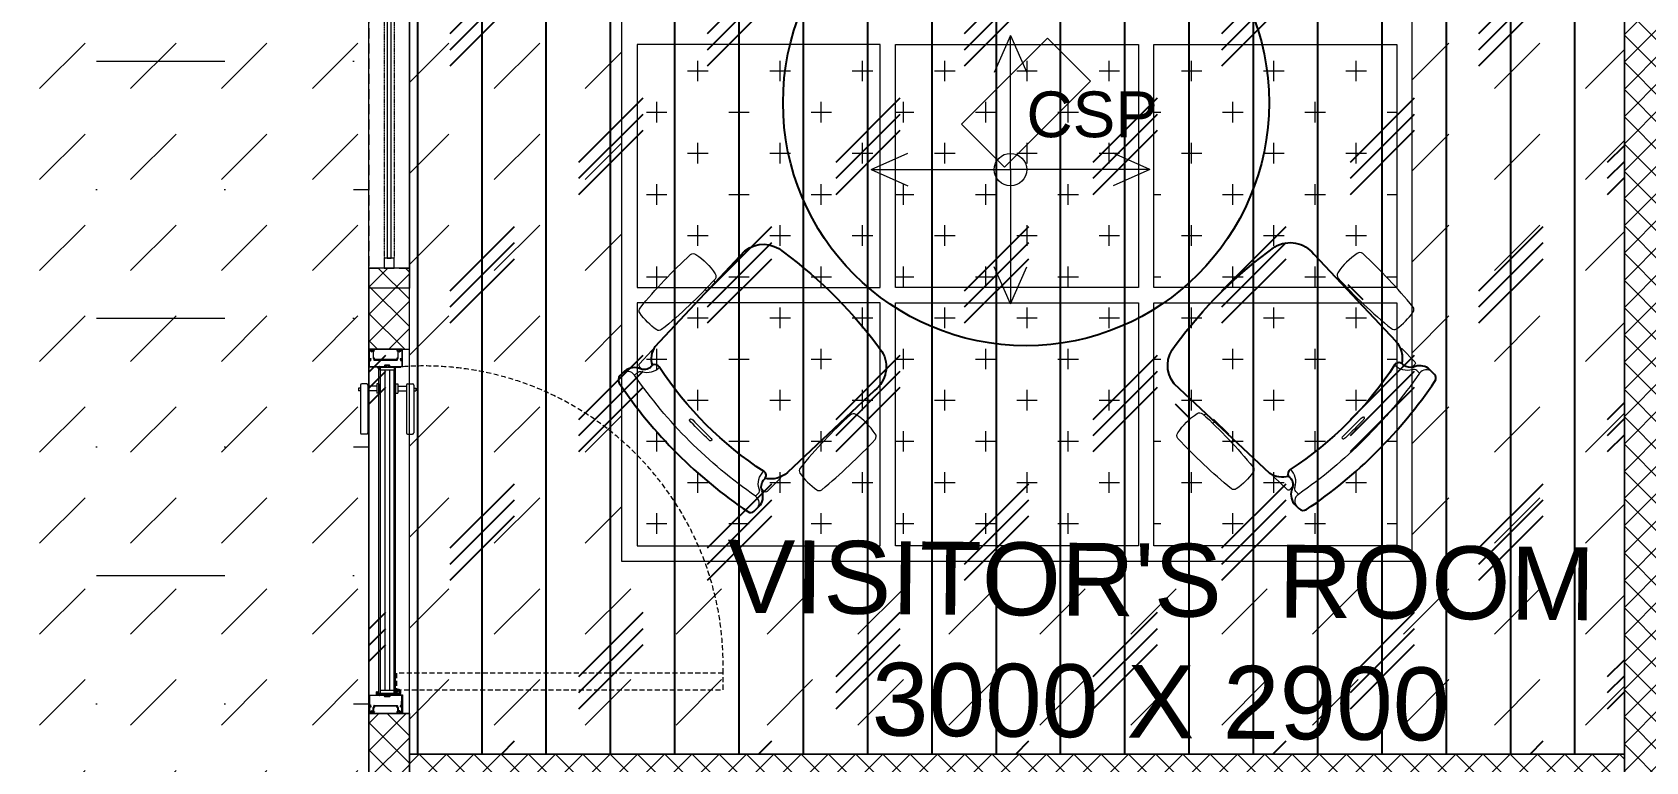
# Model space of a CAD drawing. Header units: millimetres. Extents: x 2335845 to 2509607, y 289014 to 361737.
# Drawn here: x 2382213 to 2386197, y 328487 to 330288 of the extents above; entities that cross this region are included whole.
import ezdxf

# ---------------------------------------------------------------- set-up
doc = ezdxf.new("R2010")
doc.units = ezdxf.units.MM
for name, pattern in [('DASHED', [0.75, 0.5, -0.25]), ('HIDDEN', [0.375, 0.25, -0.125]), ('HIDDEN2', [0.1875, 0.125, -0.0625])]:
    doc.linetypes.add(name, pattern=pattern)
for name, color, linetype, lineweight in [('1-fur', 8, 'Continuous', 0), ('A-DOOR-FULL', 40, 'Continuous', 18), ('AR_01_PARTITION FULL HT', 2, 'Continuous', 25), ('IN-DOOR', 8, 'Continuous', 0), ('IN-PRTN-FULL', 30, 'Continuous', 20), ('IN-PRTN-HATCH', 8, 'Continuous', 5), ('SWA- GLASS PARTITION', 8, 'Continuous', 5), ('SWA-GLASS', 140, 'Continuous', 9), ('SWA-METAL', 165, 'Continuous', 9), ('TOA-FC-ACOU.PAN', 250, 'Continuous', 5), ('TOA-FC-CSP', 8, 'Continuous', 20), ('TOA-FC-GYPSUM', 250, 'Continuous', 5), ('TOA-FL-CPT-1', 8, 'Continuous', 5), ('TOA-FL-CPT-2', 8, 'Continuous', 5), ('TOA-FL-TILE-1', 8, 'Continuous', 5)]:
    doc.layers.add(name, color=color, linetype=linetype, lineweight=lineweight)
doc.layers.add('I-FUR', color=7, linetype='Continuous')
doc.layers.add('TEXT', color=250, linetype='Continuous')
doc.styles.add('ARIAL', font='arial.ttf')
pattern_1 = [(45, (90021.14, 24146.98), (0, 224.506403), [158.75, -158.75])]
pattern_2 = [(0, (2408113.76, 309771.23), (101.6, 101.6), [50.8, -152.4]), (90, (2408139.16, 309745.83), (-101.6, 101.6), [50.8, -152.4])]

# ---------------------------------------------------------------- blocks, each defined once
blk = doc.blocks.new('CHAIR - STEELCASE - LETSB')
at = {"color": 24, "lineweight": 9}
for points in [[(-369.7, 257.7, -0.089353), (-369.7, 316.7, -0.334929), (-360.7, 325, -0.034973), (-179.6, 330.4, -0.382328), (-169.8, 320.9, -0.10237), (-169.8, 253.5, -0.318036), (-179.6, 244.3, -0.036857), (-360.8, 249.5, -0.333729)], [(-369.7, -242.2, 0.089353), (-369.7, -301.1, 0.334929), (-360.7, -309.4, 0.034973), (-179.6, -314.8, 0.382328), (-169.8, -305.4, 0.10237), (-169.8, -237.9, 0.318036), (-179.6, -228.8, 0.036857), (-360.7, -233.9, 0.333729)]]:
    blk.add_lwpolyline(points, format="xyb", close=True, dxfattribs=at)
blk.add_lwpolyline([(-513.5, 241.7, 0.34479), (-528.5, 230.1, 0.096497), (-528.2, -218.5, 0.361045), (-515.8, -228.9), (-494.1, -229.1, 0.246071), (-466.3, -205.4, -0.226994), (-446.1, -191.1), (-439.9, -191, 0.417254), (-429.7, -177.1, -0.104406), (-430, 188.5, 0.398452), (-439.2, 203.5, -0.367565), (-466.2, 218, 0.274839), (-496.7, 241.7)], format="xyb", close=True)
for points in [[(-507.6, -229.1, 0.46809), (-487.6, -205.2, -0.090711), (-487.6, 217.9, 0.462177), (-507.1, 241.7, -100.177069)], [(-487.6, 217.3), (-478, 217.2, -0.321496), (-468.6, 210.4, 0.282757), (-430, 188, -1.025051)], [(-487.6, -205.2), (-478, -205.1, 0.321496), (-468.6, -198.3, -0.282757), (-430, -175.9, 1.025051)]]:
    blk.add_lwpolyline(points, format="xyb", dxfattribs=at)
blk.add_lwpolyline([(-95, -228.5), (-390.3, -219.7, -0.232948), (-439.9, -191, 0.417374), (-429.7, -177.1, -0.10441), (-430, 188.5, 0.39834), (-439.2, 203.5, -0.21659), (-401.4, 231.2), (-77.6, 241.7, -0.366213), (-12.8, 173.3, -0.077985), (-14.2, -173.2, -0.376278), (-95, -228.5)], format="xyb")
at = {"color": 8, "lineweight": 5}
for points in [[(-215.9, 237.2), (-213.8, 243.3)], [(-183.7, 244.2), (-185.7, 238.2)], [(-218.5, -224.8), (-217.4, -227.7)], [(-187.7, -228.5), (-188.6, -225.7)]]:
    blk.add_lwpolyline(points, dxfattribs=at)
blk.add_lwpolyline([(-463.6, 213.4, 0.188155), (-445.3, 203.4), (-439.2, 203.5, -0.15219), (-410.1, 228.9, 0.211085), (-413.9, 230.4), (-459.5, 228.7, 0.414214), (-464.3, 223.4)], format="xyb", close=True, dxfattribs=at)
for points in [[(-471.1, -25, -0.007805), (-471.1, 37.1, -0.087218), (-470, 42.7, -0.229267), (-469.3, 43.4), (-465.8, 43.4, -0.210582), (-464.1, 37.7, 0.008162), (-464.2, -24.4, -0.166545), (-465.4, -30.6, -0.375811), (-465.9, -30.7), (-469.2, -30.7, -0.246214), (-470.7, -28.4, 0.024513), (-471.1, -25, -1.199362)], [(-446.1, -191.1), (-439.9, -191, 0.15219), (-409.9, -215.2, -0.211085), (-413.6, -216.9), (-459.2, -216.9, -0.414214), (-464.3, -211.8), (-463.9, -201.8)]]:
    blk.add_lwpolyline(points, format="xyb", dxfattribs=at)
blk = doc.blocks.new('FURNITURE - MEETING - 4 PAX - 1200 MM DIA')
for p, q in [((832.8, -487.1), (795.4, -449.7)), ((406.3, -781.8), (368.9, -744.5)), ((500.4, -819.4), (463, -782))]:
    blk.add_line(p, q)
at = {"color": 24, "lineweight": 9}
blk.add_lwpolyline([(-159.1, -53), (-53, -159.1), (159.1, 53), (53, 159.1)], close=True, dxfattribs=at)
blk.add_circle((0, 0), 600)
for p, rotation in [((-481.7, 468.2), 315), ((468.2, 481.7), 225), ((-468.2, -481.7), 45), ((481.7, -468.2), 135)]:
    blk.add_blockref('CHAIR - STEELCASE - LETSB', p, dxfattribs=dict(rotation=rotation))
blk = doc.blocks.new('A$C38A659B7')
at = {"layer": 'TOA-FC-CSP', "color": 10, "linetype": 'Continuous', "elevation": 0.001}
for points in [[(0.908, 8.353), (0, 6.309)], [(0.908, 8.353), (0, 6.309)], [(0.908, 8.353), (1.816, 6.309)], [(0.908, 8.353), (1.816, 6.309)], [(8.649, 0.908), (0.908, 0.908), (0.908, 8.353)], [(-6.834, 0.908), (-4.79, 1.816)], [(8.649, 0.908), (6.605, 1.816)], [(-6.834, 0.908), (-4.79, 0)], [(-6.834, 0.908), (0.908, 0.908), (0.908, -6.537)], [(8.649, 0.908), (6.605, 0)], [(0.908, -6.537), (0, -4.493)], [(0.908, -6.537), (0, -4.493)], [(0.908, -6.537), (1.816, -4.493)], [(0.908, -6.537), (1.816, -4.493)]]:
    blk.add_lwpolyline(points, dxfattribs=at)
at = {"layer": 'TOA-FC-CSP', "color": 10, "linetype": 'Continuous'}
blk.add_circle((0.908, 0.908, 0.001), 0.902, dxfattribs=at)
at = {"layer": 'TOA-FC-CSP', "color": 10, "insert": (1.794, 5.248, 0.005), "char_height": 2.5422, "width": 4.60874, "attachment_point": 1, "style": 'ARIAL'}
blk.add_mtext('CSP', dxfattribs=at)
blk = doc.blocks.new('*U720')
at = {"layer": 'IN-PRTN-HATCH'}
h = blk.add_hatch(dxfattribs=at)
h.set_pattern_fill('ANSI37', color=256, scale=15)
h.set_pattern_definition([(45, (-2500.97, -9e-11), (-33.67596, 33.67596), []), (135, (-2500.97, -9e-11), (-33.67596, -33.67596), [])])
h.paths.add_polyline_path([(-105886.3, -39967.2), (-100177, -39967.2), (-100177, -39867.2), (-105886.3, -39867.2)])
at = {"layer": 'IN-PRTN-FULL', "elevation": 0}
blk.add_lwpolyline([(-105886.3, -39967.2), (-100177, -39967.2), (-100177, -39867.2), (-105886.3, -39867.2)], close=True, dxfattribs=at)
blk = doc.blocks.new('*U722')
at = {"layer": 'IN-PRTN-HATCH'}
h = blk.add_hatch(dxfattribs=at)
h.set_pattern_fill('ANSI37', color=256, scale=15)
h.set_pattern_definition([(45, (517.08, -9e-11), (-33.67596, 33.67596), []), (135, (517.08, -9e-11), (-33.67596, -33.67596), [])])
h.paths.add_polyline_path([(-103022.7, -39967.2), (-100022.6, -39967.2), (-100022.6, -39867.2), (-103022.7, -39867.2)])
at = {"layer": 'IN-PRTN-FULL', "elevation": 0}
blk.add_lwpolyline([(-103022.7, -39967.2), (-100022.6, -39967.2), (-100022.6, -39867.2), (-103022.7, -39867.2)], close=True, dxfattribs=at)
blk = doc.blocks.new('*U731')
at = {"layer": 'IN-PRTN-HATCH'}
h = blk.add_hatch(dxfattribs=at)
h.set_pattern_fill('ANSI37', color=256, scale=15)
h.set_pattern_definition([(45, (3208.307, -3e-10), (-33.67596, 33.67596), []), (135, (3208.307, -3e-10), (-33.67596, -33.67596), [])])
h.paths.add_polyline_path([(-100277, -39967.2), (-100077, -39967.2), (-100077, -39867.2), (-100277, -39867.2)])
at = {"layer": 'IN-PRTN-FULL', "elevation": 0}
blk.add_lwpolyline([(-100277, -39967.2), (-100077, -39967.2), (-100077, -39867.2), (-100277, -39867.2)], close=True, dxfattribs=at)
blk = doc.blocks.new('rub1')
at = {"lineweight": 20}
h = blk.add_hatch(color=8, dxfattribs=at)
h.paths.add_polyline_path([(285.1, 663.6), (284.4, 663.6, 0.06789), (284.3, 663.1), (284, 663.1), (284, 663.6), (283.7, 663.6), (283.7, 662.4), (284, 662.4), (284, 662.9), (284.3, 662.9, 0.066804), (284.4, 662.3), (285.1, 662.3, 0.299446), (285.5, 662.9), (285.5, 663.1, 0.299446)])
h.paths.add_polyline_path([(285.4, 663.1), (285.4, 662.9, -0.365226), (285, 662.5), (284.6, 662.5, -0.12053), (284.6, 663.5), (285, 663.5, -0.209232)], flags=16)
at = {"layer": '1-fur', "color": 8, "lineweight": 20}
for p, q in [((284.4, 663.6), (285.1, 663.6)), ((284.4, 662.3), (285.1, 662.3)), ((284.6, 663.5), (285, 663.5)), ((284.6, 662.5), (285, 662.5)), ((285.4, 663.1), (285.4, 662.9)), ((285.5, 663.1), (285.5, 662.9))]:
    blk.add_line(p, q, dxfattribs=at)
for points in [[(284, 662.9), (284, 662.4), (283.7, 662.4), (283.7, 663.6), (284, 663.6), (284, 663.1)], [(284.3, 663.1), (284, 663.1)], [(284, 662.9), (284.3, 662.9)]]:
    blk.add_lwpolyline(points, dxfattribs=at)
for centre, radius, start, end in [((286.3, 663), 1.99, 160.4255, 175.9608), ((286.3, 663), 1.99, 182.636, 197.9236), ((286.5, 663), 1.99, 165.4708, 192.9616), ((284.8, 662.9), 0.623, 16.2565, 63.5269), ((285, 662.9), 0.413, 282.3178, 2.5719), ((284.9, 663), 0.623, 3.1317, 69.8122), ((284.9, 662.9), 0.623, 290.1878, 356.8683)]:
    blk.add_arc(centre, radius, start, end, dxfattribs=at)
blk = doc.blocks.new('*U695')
at = {"layer": 'IN-DOOR', "color": 8, "ltscale": 2}
for p, q in [((-36, 3.3), (-36, 0)), ((-36, 3.29), (-36, 2.86)), ((-34.92, 3.3), (-35.99, 3.3)), ((-35.96, 3.17), (-35.96, 3.25)), ((-35.95, 3.26), (-34.97, 3.26)), ((-34.96, 3.25), (-34.96, 3.2)), ((-34.91, 3.21), (-34.91, 3.29)), ((-32.56, 3.81), (-32.56, 4.31)), ((-32.45, 4.42), (-27.72, 4.42)), ((-32.45, 3.7), (-27.72, 3.7)), ((-32.34, 2.84), (-32.34, 3.7)), ((-32.13, 4.42), (-32.13, 4.64)), ((-32.13, 4.64), (-31.89, 4.64)), ((-31.89, 4.42), (-31.89, 4.64)), ((-31.87, 2.84), (-31.87, 3.7)), ((-27.61, 3.81), (-27.61, 4.31)), ((-0.79, 3.21), (-0.79, 3.29)), ((-0.78, 3.3), (-0.01, 3.3)), ((-0.75, 3.25), (-0.75, 3.2)), ((-0.05, 3.26), (-0.73, 3.26)), ((-0.04, 3.17), (-0.04, 3.25)), ((0, 3.3), (0, 0)), ((0, 3.29), (0, 2.86)), ((-35.98, 2.84), (-35.92, 2.84)), ((-35.91, 2.83), (-35.91, 2.79)), ((-35.9, 2.78), (-35.83, 2.76)), ((-35.82, 2.77), (-35.86, 2.83)), ((-35.85, 2.84), (-35.11, 2.84)), ((-35.09, 2.88), (-35.81, 2.88)), ((-35.09, 2.82), (-35.11, 2.77)), ((-35.09, 2.76), (-34.98, 2.76)), ((-35.04, 2.83), (-35.04, 2.83)), ((-34.93, 2.81), (-35.02, 2.81)), ((-34.96, 1.81), (-34.97, 1.8)), ((-34.97, 1.8), (-34.96, 1.79)), ((-34.96, 2.74), (-34.96, 1.81)), ((-34.96, 1.79), (-34.96, 0.56)), ((-34.94, 3.18), (-34.94, 3.18)), ((-34.91, 0.51), (-34.91, 2.79)), ((-32.56, 2.62), (-32.56, 2.84)), ((-32.56, 2.84), (-31.66, 2.84)), ((-32.56, 2.62), (-31.66, 2.62)), ((-31.66, 2.62), (-31.66, 2.84)), ((-0.79, 0.51), (-0.79, 2.79)), ((-0.77, 2.81), (-0.68, 2.81)), ((-0.76, 3.18), (-0.76, 3.18)), ((-0.74, 2.74), (-0.74, 1.81)), ((-0.74, 1.81), (-0.73, 1.8)), ((-0.73, 1.8), (-0.74, 1.79)), ((-0.74, 1.79), (-0.74, 0.56)), ((-0.61, 2.76), (-0.72, 2.76)), ((-0.67, 2.83), (-0.67, 2.83)), ((-0.62, 2.82), (-0.59, 2.77)), ((-0.61, 2.88), (-0.19, 2.88)), ((-0.15, 2.84), (-0.6, 2.84)), ((-0.18, 2.77), (-0.14, 2.83)), ((-0.1, 2.78), (-0.17, 2.76)), ((-0.09, 2.83), (-0.09, 2.79)), ((-0.02, 2.84), (-0.08, 2.84)), ((-36, 0.44), (-36, 0.01)), ((-35.99, 0), (-34.92, 0)), ((-35.92, 0.46), (-35.98, 0.46)), ((-35.96, 0.05), (-35.96, 0.13)), ((-34.97, 0.04), (-35.95, 0.04)), ((-35.91, 0.5), (-35.91, 0.47)), ((-35.83, 0.54), (-35.9, 0.51)), ((-35.86, 0.47), (-35.82, 0.53)), ((-35.11, 0.46), (-35.85, 0.46)), ((-35.81, 0.42), (-35.09, 0.42)), ((-35.11, 0.52), (-35.09, 0.48)), ((-34.98, 0.54), (-35.09, 0.54)), ((-35.04, 0.47), (-35.04, 0.47)), ((-35.03, 0.2), (-35.03, 0.14)), ((-35.02, 0.49), (-34.93, 0.49)), ((-35.01, 0.22), (-35.01, 0.22)), ((-35.01, 0.12), (-34.93, 0.12)), ((-34.98, 0.18), (-34.99, 0.2)), ((-34.93, 0.16), (-34.96, 0.16)), ((-34.96, 0.1), (-34.96, 0.05)), ((-34.94, 0.12), (-34.94, 0.12)), ((-34.88, 0.19), (-34.92, 0.17)), ((-34.91, 0.1), (-34.91, 0.02)), ((-34.91, 0.01), (-34.91, 0.09)), ((-34.89, 0), (-34.2, 0)), ((-34.87, 0.08), (-34.85, 0.18)), ((-34.83, 0.06), (-34.85, 0.06)), ((-34.81, 0.05), (-34.82, 0.07)), ((-34.79, 0.07), (-34.8, 0.05)), ((-34.3, 0.06), (-34.77, 0.06)), ((-34.2, 0.81), (-34.2, 0)), ((-32.56, 0.98), (-32.56, 0.77)), ((-32.56, 0.98), (-31.66, 0.98)), ((-32.56, 0.77), (-31.66, 0.77)), ((-32.34, 0.77), (-32.34, -0.1)), ((-31.87, 0.77), (-31.87, -0.1)), ((-31.66, 0.98), (-31.66, 0.77)), ((-1.8, 0), (-1.8, 0.1)), ((-0.81, 0), (-1.8, 0)), ((-1.76, 0.06), (-1.65, 0.06)), ((-1.63, 0.07), (-1.62, 0.05)), ((-1.61, 0.05), (-0.88, 0.07)), ((-0.87, 0.06), (-0.86, 0.06)), ((-0.84, 0.08), (-0.85, 0.18)), ((-0.82, 0.19), (-0.79, 0.17)), ((-0.79, 0.1), (-0.79, 0.02)), ((-0.79, 0.01), (-0.79, 0.09)), ((-0.78, 0.16), (-0.74, 0.16)), ((-0.01, 0), (-0.78, 0)), ((-0.68, 0.49), (-0.77, 0.49)), ((-0.69, 0.12), (-0.77, 0.12)), ((-0.76, 0.12), (-0.76, 0.12)), ((-0.75, 0.1), (-0.75, 0.05)), ((-0.73, 0.04), (-0.05, 0.04)), ((-0.72, 0.54), (-0.62, 0.54)), ((-0.72, 0.18), (-0.71, 0.2)), ((-0.69, 0.22), (-0.69, 0.22)), ((-0.68, 0.2), (-0.68, 0.14)), ((-0.67, 0.47), (-0.67, 0.47)), ((-0.6, 0.52), (-0.62, 0.48)), ((-0.19, 0.42), (-0.61, 0.42)), ((-0.6, 0.46), (-0.15, 0.46)), ((-0.14, 0.47), (-0.18, 0.53)), ((-0.17, 0.54), (-0.1, 0.51)), ((-0.09, 0.5), (-0.09, 0.47)), ((-0.08, 0.46), (-0.02, 0.46)), ((-0.04, 0.05), (-0.04, 0.13)), ((0, 0.44), (0, 0.01)), ((-32.56, -0.21), (-32.56, -0.71)), ((-32.45, -0.1), (-27.72, -0.1)), ((-32.45, -0.82), (-27.72, -0.82)), ((-32.13, -0.82), (-32.13, -1.03)), ((-32.13, -1.03), (-31.89, -1.03)), ((-31.89, -0.82), (-31.89, -1.03)), ((-27.61, -0.21), (-27.61, -0.71))]:
    blk.add_line(p, q, dxfattribs=at)
at = {"layer": 'IN-DOOR', "color": 8, "ltscale": 3}
for p, q in [((-34.91, 3.28), (-34.91, 3.2)), ((-34.21, 3.3), (-34.89, 3.3)), ((-34.87, 3.12), (-34.87, 3.22)), ((-34.85, 3.24), (-34.83, 3.24)), ((-34.82, 3.23), (-34.81, 3.24)), ((-34.8, 3.24), (-34.79, 3.23)), ((-34.77, 3.24), (-34.3, 3.24)), ((-34.26, 3.2), (-34.26, 2.56)), ((-1.85, 2), (-1.85, 3.3)), ((-1.85, 3.3), (-0.81, 3.3)), ((-1.8, 3.2), (-1.8, 3.17)), ((-1.65, 3.24), (-1.76, 3.24)), ((-1.62, 3.24), (-1.63, 3.23)), ((-0.88, 3.23), (-1.61, 3.24)), ((-0.86, 3.24), (-0.87, 3.24)), ((-0.84, 3.12), (-0.84, 3.22)), ((-0.79, 3.28), (-0.79, 3.2)), ((-35.03, 3.16), (-35.03, 3.09)), ((-34.93, 3.18), (-35.01, 3.18)), ((-35.01, 3.08), (-35.01, 3.08)), ((-35, 3.09), (-34.98, 3.12)), ((-34.96, 3.13), (-34.93, 3.13)), ((-34.92, 3.13), (-34.9, 3.11)), ((-34.4, 2.03), (-34.4, 1.57)), ((-34.3, 2.07), (-34.36, 2.07)), ((-34.34, 1.83), (-34.34, 1.99)), ((-34.34, 1.61), (-34.34, 1.77)), ((-34.31, 2), (-34.23, 1.98)), ((-34.23, 1.62), (-34.31, 1.6)), ((-34.26, 2.56), (-34.27, 2.55)), ((-34.27, 2.55), (-34.26, 2.54)), ((-34.26, 2.54), (-34.26, 2.11)), ((-34.21, 2), (-34.21, 3.14)), ((-34.21, 0.91), (-34.21, 2.7)), ((-1.85, 0.91), (-1.85, 2.86)), ((-1.75, 2), (-1.83, 1.98)), ((-1.83, 1.62), (-1.75, 1.6)), ((-1.8, 3.17), (-1.79, 3.16)), ((-1.79, 3.16), (-1.8, 3.15)), ((-1.8, 3.15), (-1.8, 2.11)), ((-1.76, 2.07), (-1.7, 2.07)), ((-1.72, 1.83), (-1.72, 1.99)), ((-1.72, 1.61), (-1.72, 1.77)), ((-1.66, 2.03), (-1.66, 1.57)), ((-0.79, 3.13), (-0.81, 3.11)), ((-0.74, 3.13), (-0.78, 3.13)), ((-0.77, 3.18), (-0.69, 3.18)), ((-0.71, 3.09), (-0.72, 3.12)), ((-0.69, 3.08), (-0.7, 3.08)), ((-0.68, 3.16), (-0.68, 3.09)), ((-34.35, 1.53), (-34.3, 1.53)), ((-34.27, 1.04), (-34.28, 1.03)), ((-34.28, 1.01), (-34.27, 1)), ((-34.26, 1.49), (-34.26, 1.05)), ((-34.26, 0.99), (-34.26, 0.1)), ((-34.21, 0.82), (-34.21, 0.85)), ((-34.17, 0.89), (-34.2, 0.9)), ((-34.2, 0.86), (-34.17, 0.84)), ((-2.16, 0.77), (-2.16, 0.88)), ((-2.14, 0.9), (-2.08, 0.88)), ((-1.8, 0.75), (-2.14, 0.75)), ((-2.11, 0.85), (-2.11, 0.82)), ((-2.08, 0.84), (-2.1, 0.86)), ((-2.1, 0.81), (-1.86, 0.81)), ((-1.89, 0.89), (-1.86, 0.9)), ((-1.86, 0.86), (-1.89, 0.84)), ((-1.85, 0.82), (-1.85, 0.85)), ((-1.8, 1.49), (-1.8, 1.05)), ((-1.8, 0.99), (-1.8, 0.1)), ((-1.79, 1.04), (-1.79, 1.03)), ((-1.79, 1.01), (-1.79, 1)), ((-1.71, 1.53), (-1.76, 1.53))]:
    blk.add_line(p, q, dxfattribs=at)
at = {"layer": 'IN-DOOR', "color": 8, "linetype": 'DASHED'}
blk.add_lwpolyline([(-2.36, 2.73), (-2.36, 34.98), (-4, 34.98), (-4, 2.73)], close=True, dxfattribs=at)
at = {"layer": 'IN-DOOR', "color": 8}
for points in [[(-2.07, 2.62), (-34.21, 2.62), (-34.21, 2.49), (-2.07, 2.49)], [(-2.07, 2.49), (-33.9, 2.49), (-33.9, 1.11), (-2.07, 1.11)], [(-2.07, 0.98), (-34.21, 0.98), (-34.21, 1.11), (-2.07, 1.11)]]:
    blk.add_lwpolyline(points, dxfattribs=at)
for points in [[(-34.21, 2.49), (-33.9, 2.49), (-33.9, 1.11), (-34.21, 1.11)], [(-1.96, 2.49), (-2.28, 2.49), (-2.28, 1.11), (-1.96, 1.11)]]:
    blk.add_lwpolyline(points, close=True, dxfattribs=at)
at = {"layer": 'IN-DOOR', "color": 5}
for points in [[(-33.9, 2.02), (-2.28, 2.02)], [(-33.9, 1.58), (-2.28, 1.58)]]:
    blk.add_lwpolyline(points, dxfattribs=at)
at = {"layer": 'IN-DOOR', "color": 8, "linetype": 'Continuous', "lineweight": 25}
for points in [[(-1.95, 0.99), (-1.86, 0.99, 0.414214), (-1.85, 1), (-1.85, 2.87, 3.112272), (-2.02, 2.63, -0.513651), (-1.96, 2.59), (-1.96, 1, 0.414214)], [(-2.24, 2.77, 0.414214), (-2.22, 2.77), (-2.2, 2.77, 0.307235), (-2.05, 2.75), (-2.03, 2.73, 0.414214), (-2.02, 2.73), (-1.95, 2.81, 0.414214), (-1.96, 2.82), (-1.97, 2.84, 0.307235), (-2.02, 2.98), (-2.02, 3.01, 0.414214), (-2.03, 3.02), (-2.13, 3.04, 0.414214), (-2.14, 3.03), (-2.14, 3.01, 0.307235), (-2.24, 2.89), (-2.26, 2.88, 0.414214), (-2.27, 2.87)]]:
    blk.add_lwpolyline(points, format="xyb", close=True, dxfattribs=at)
at = {"layer": 'IN-DOOR', "color": 8, "linetype": 'DASHED'}
blk.add_arc((-4.8, 5.45), 29.53, 88.4446, 185.2074, dxfattribs=at)
at = {"layer": 'IN-DOOR', "color": 8, "ltscale": 2}
for centre, radius, start, end in [((-35.99, 3.29), 0.0108, 90, 180), ((-35.95, 3.25), 0.0108, 90, 180), ((-34.97, 3.25), 0.0108, 360, 90), ((-34.94, 3.2), 0.018, 180, 270), ((-34.94, 3.21), 0.0288, 270, 360), ((-34.92, 3.29), 0.0108, 360, 90), ((-32.45, 4.31), 0.108, 90, 180), ((-32.45, 3.81), 0.108, 180, 270), ((-27.72, 4.31), 0.108, 360, 90), ((-27.72, 3.81), 0.108, 270, 360), ((-0.78, 3.29), 0.0108, 90, 180), ((-0.76, 3.21), 0.0288, 180, 270), ((-0.76, 3.2), 0.018, 270, 360), ((-0.73, 3.25), 0.0108, 90, 180), ((-0.05, 3.25), 0.0108, 360, 90), ((-0.01, 3.29), 0.0108, 360, 90), ((-35.98, 2.86), 0.018, 180, 270), ((-35.93, 3.17), 0.0288, 180, 293.5782), ((-35.84, 2.8), 0.353, 84.9915, 103.4121), ((-35.92, 2.83), 0.0108, 360, 90), ((-35.9, 2.79), 0.0108, 180, 250), ((-35.82, 3.04), 0.0648, 81.2602, 348.7398), ((-35.85, 2.83), 0.0108, 90, 200), ((-35.81, 2.91), 0.0288, 115.8419, 270), ((-35.83, 2.77), 0.0108, 250, 20), ((-35.81, 3.13), 0.0252, 261.2602, 81.2602), ((-35.88, 3.13), 0.204, 286.1738, 325.757), ((-35.74, 3.02), 0.0252, 348.7398, 168.7398), ((-35.11, 2.82), 0.018, 360, 90), ((-35.09, 2.77), 0.018, 180, 270), ((-35.09, 2.83), 0.054, 360, 90), ((-35.02, 2.83), 0.018, 180, 270), ((-34.98, 2.74), 0.018, 360, 90), ((-34.93, 2.79), 0.018, 360, 90), ((-0.77, 2.79), 0.018, 90, 180), ((-0.72, 2.74), 0.018, 90, 180), ((-0.68, 2.83), 0.018, 270, 360), ((-0.61, 2.83), 0.054, 90, 180), ((-0.6, 2.82), 0.018, 90, 180), ((-0.61, 2.77), 0.018, 270, 360), ((-0.26, 3.02), 0.0252, 11.2602, 191.2602), ((-0.12, 3.13), 0.204, 214.243, 253.8262), ((-0.18, 3.04), 0.0648, 191.2602, 98.7398), ((-0.19, 3.13), 0.0252, 98.7398, 278.7398), ((-0.16, 2.8), 0.353, 76.5878, 95.0085), ((-0.19, 2.91), 0.0288, 270, 64.158), ((-0.17, 2.77), 0.0108, 160, 290), ((-0.15, 2.83), 0.0108, 340, 90), ((-0.1, 2.79), 0.0108, 290, 360), ((-0.08, 2.83), 0.0108, 90, 180), ((-0.07, 3.17), 0.0288, 246.4218, 360), ((-0.02, 2.86), 0.018, 270, 360), ((-35.98, 0.44), 0.018, 90, 180), ((-35.99, 0.01), 0.0108, 180, 270), ((-35.93, 0.13), 0.0288, 66.4218, 180), ((-35.95, 0.05), 0.0108, 180, 270), ((-35.92, 0.47), 0.0108, 270, 360), ((-35.85, 0.41), 0.27, 254.6491, 275.7262), ((-35.9, 0.5), 0.0108, 110, 180), ((-35.84, 0.26), 0.0648, 11.2602, 278.7398), ((-35.85, 0.47), 0.0108, 160, 270), ((-35.81, 0.39), 0.0288, 90, 244.158), ((-35.83, 0.53), 0.0108, 340, 110), ((-35.83, 0.17), 0.0252, 278.7398, 98.7398), ((-35.88, 0.2), 0.173, 28.706, 71.7459), ((-35.75, 0.28), 0.0252, 191.2602, 11.2602), ((-35.09, 0.52), 0.018, 90, 180), ((-35.11, 0.48), 0.018, 270, 360), ((-35.09, 0.47), 0.054, 270, 360), ((-35.02, 0.47), 0.018, 90, 180), ((-35.01, 0.2), 0.018, 90, 180), ((-35.01, 0.14), 0.018, 180, 270), ((-35.01, 0.2), 0.018, 360, 90), ((-34.98, 0.56), 0.018, 270, 360), ((-34.96, 0.18), 0.018, 180, 270), ((-34.97, 0.05), 0.0108, 270, 360), ((-34.94, 0.1), 0.018, 90, 180), ((-34.94, 0.09), 0.0288, 360, 90), ((-34.93, 0.51), 0.018, 270, 360), ((-34.93, 0.18), 0.018, 270, 315), ((-34.93, 0.1), 0.018, 360, 90), ((-34.92, 0.01), 0.0108, 270, 360), ((-34.89, 0.02), 0.018, 180, 270), ((-34.87, 0.18), 0.018, 360, 135), ((-34.85, 0.08), 0.018, 180, 270), ((-34.83, 0.08), 0.018, 270, 315), ((-34.8, 0.04), 0.0108, 45, 135), ((-34.77, 0.08), 0.018, 225, 270), ((-34.3, 0.1), 0.036, 270, 360), ((-1.76, 0.1), 0.036, 180, 270), ((-1.65, 0.08), 0.018, 270, 315), ((-1.62, 0.04), 0.0108, 45, 135), ((-0.87, 0.08), 0.018, 225, 270), ((-0.86, 0.08), 0.018, 270, 360), ((-0.84, 0.18), 0.018, 45, 180), ((-0.81, 0.02), 0.018, 270, 360), ((-0.77, 0.51), 0.018, 180, 270), ((-0.78, 0.18), 0.018, 225, 270), ((-0.76, 0.09), 0.0288, 90, 180), ((-0.77, 0.1), 0.018, 90, 180), ((-0.78, 0.01), 0.0108, 180, 270), ((-0.76, 0.1), 0.018, 360, 90), ((-0.73, 0.05), 0.0108, 180, 270), ((-0.72, 0.56), 0.018, 180, 270), ((-0.74, 0.18), 0.018, 270, 360), ((-0.69, 0.2), 0.018, 90, 180), ((-0.69, 0.2), 0.018, 360, 90), ((-0.69, 0.14), 0.018, 270, 360), ((-0.68, 0.47), 0.018, 360, 90), ((-0.61, 0.47), 0.054, 180, 270), ((-0.62, 0.52), 0.018, 360, 90), ((-0.6, 0.48), 0.018, 180, 270), ((-0.12, 0.2), 0.173, 108.254, 151.294), ((-0.25, 0.28), 0.0252, 168.7398, 348.7398), ((-0.16, 0.26), 0.0648, 261.2602, 168.7398), ((-0.17, 0.17), 0.0252, 81.2602, 261.2602), ((-0.19, 0.39), 0.0288, 295.8419, 90), ((-0.17, 0.53), 0.0108, 70, 200), ((-0.15, 0.41), 0.27, 264.2737, 285.3508), ((-0.15, 0.47), 0.0108, 270, 20), ((-0.1, 0.5), 0.0108, 360, 70), ((-0.08, 0.47), 0.0108, 180, 270), ((-0.07, 0.13), 0.0288, 360, 113.5782), ((-0.05, 0.05), 0.0108, 270, 360), ((-0.02, 0.44), 0.018, 360, 90), ((-0.01, 0.01), 0.0108, 270, 360), ((-32.45, -0.21), 0.108, 90, 180), ((-32.45, -0.71), 0.108, 180, 270), ((-27.72, -0.21), 0.108, 360, 90), ((-27.72, -0.71), 0.108, 270, 360)]:
    blk.add_arc(centre, radius, start, end, dxfattribs=at)
at = {"layer": 'IN-DOOR', "color": 8, "ltscale": 3}
for centre, radius, start, end in [((-34.93, 3.2), 0.018, 270, 360), ((-34.89, 3.28), 0.018, 90, 180), ((-34.85, 3.22), 0.018, 90, 180), ((-34.83, 3.22), 0.018, 45, 90), ((-34.8, 3.25), 0.0108, 225, 315), ((-34.77, 3.22), 0.018, 90, 135), ((-34.3, 3.2), 0.036, 360, 90), ((-1.76, 3.2), 0.036, 90, 180), ((-1.65, 3.22), 0.018, 45, 90), ((-1.62, 3.25), 0.0108, 225, 315), ((-0.87, 3.22), 0.018, 90, 135), ((-0.86, 3.22), 0.018, 360, 90), ((-0.81, 3.28), 0.018, 360, 90), ((-0.77, 3.2), 0.018, 180, 270), ((-35.01, 3.16), 0.018, 90, 180), ((-35.01, 3.09), 0.018, 180, 270), ((-35.01, 3.09), 0.0126, 277.0353, 26.015), ((-34.96, 3.12), 0.018, 90, 180), ((-34.93, 3.12), 0.018, 45, 90), ((-34.88, 3.12), 0.018, 225, 360), ((-34.36, 2.03), 0.036, 90, 180), ((-34.33, 1.8), 0.018, 134.427, 225.573), ((-34.32, 1.99), 0.018, 75.8258, 180), ((-34.35, 1.83), 0.018, 314.427, 360), ((-34.35, 1.77), 0.018, 360, 45.573), ((-34.32, 1.61), 0.018, 180, 284.1742), ((-34.3, 2.11), 0.036, 270, 360), ((-34.23, 2), 0.018, 255.8258, 360), ((-34.23, 1.6), 0.018, 360, 104.1742), ((-1.83, 2), 0.018, 180, 284.1742), ((-1.83, 1.6), 0.018, 75.8258, 180), ((-1.76, 2.11), 0.036, 180, 270), ((-1.74, 1.99), 0.018, 360, 104.1742), ((-1.74, 1.61), 0.018, 255.8258, 360), ((-1.71, 1.83), 0.018, 180, 225.573), ((-1.73, 1.8), 0.018, 314.427, 45.573), ((-1.71, 1.77), 0.018, 134.427, 180), ((-1.7, 2.03), 0.036, 360, 90), ((-0.82, 3.12), 0.018, 180, 315), ((-0.78, 3.12), 0.018, 90, 135), ((-0.74, 3.12), 0.018, 360, 90), ((-0.7, 3.09), 0.0126, 153.985, 262.9647), ((-0.69, 3.16), 0.018, 360, 90), ((-0.69, 3.09), 0.018, 270, 360), ((-34.35, 1.58), 0.0452, 191.7193, 271.6001), ((-34.3, 1.49), 0.036, 360, 90), ((-34.27, 1.02), 0.0108, 135, 225), ((-34.28, 1.05), 0.018, 315, 360), ((-34.28, 0.99), 0.018, 360, 45), ((-34.2, 0.91), 0.0108, 180, 270), ((-34.2, 0.85), 0.0108, 90, 180), ((-34.2, 0.82), 0.0108, 180, 270), ((-34.17, 0.86), 0.0216, 270, 90), ((-2.14, 0.88), 0.018, 90, 180), ((-2.14, 0.77), 0.018, 180, 270), ((-2.1, 0.85), 0.0108, 90, 180), ((-2.1, 0.82), 0.0108, 180, 270), ((-2.08, 0.86), 0.0216, 270, 90), ((-1.89, 0.86), 0.0216, 90, 270), ((-1.86, 0.91), 0.0108, 270, 360), ((-1.86, 0.85), 0.0108, 360, 90), ((-1.86, 0.82), 0.0108, 270, 360), ((-1.76, 1.49), 0.036, 90, 180), ((-1.78, 1.05), 0.018, 180, 225), ((-1.78, 0.99), 0.018, 135, 180), ((-1.79, 1.02), 0.0108, 315, 45), ((-1.71, 1.58), 0.0452, 268.3999, 348.2806)]:
    blk.add_arc(centre, radius, start, end, dxfattribs=at)
at = {"layer": 'IN-DOOR', "color": 8, "lineweight": 20, "extrusion": (0, 0, -1), "xscale": 0.1118615642299428, "yscale": 0.1118615642299428, "zscale": -0.1118615642299429, "rotation": 90.00002373157199}
blk.add_blockref('rub1', (76.13, -30.93), dxfattribs=at)
blk = doc.blocks.new('*U732')
at = {"layer": 'SWA- GLASS PARTITION', "linetype": 'HIDDEN2', "ltscale": 200, "elevation": 0}
blk.add_lwpolyline([(115428.8, -163313), (117033.6, -163312.9), (117033.6, -163412.9), (115428.8, -163413)], close=True, dxfattribs=at)
at = {"layer": 'SWA-GLASS', "color": 4, "elevation": 0}
blk.add_lwpolyline([(117008.6, -163357.9), (117008.6, -163367.9), (115453.8, -163368), (115453.8, -163358)], close=True, dxfattribs=at)
at = {"layer": 'SWA-METAL', "color": 8, "linetype": 'HIDDEN'}
for p, q in [((115453.8, -163350.5, 0), (117008.6, -163350.4, 0)), ((115453.8, -163375.4, 0), (117008.6, -163375.4, 0))]:
    blk.add_line(p, q, dxfattribs=at)
at = {"layer": 'SWA-METAL', "elevation": 0}
for points in [[(115428.8, -163350.5), (115453.8, -163350.5), (115453.8, -163375.5), (115428.8, -163375.5)], [(117008.6, -163350.4), (117033.6, -163350.4), (117033.6, -163375.4), (117008.6, -163375.4)]]:
    blk.add_lwpolyline(points, close=True, dxfattribs=at)

msp = doc.modelspace()

# ---------------------------------------------------------------- hatches: boundary and pattern name
at = {"layer": 'TOA-FC-ACOU.PAN', "true_color": 0x939598}
h = msp.add_hatch(dxfattribs=at)
h.set_pattern_fill('CROSS', color=252, scale=16)
h.set_pattern_definition(pattern_2)
h.paths.add_polyline_path([(2383706.683, 329658.583), (2384306.683, 329658.583), (2384306.683, 330258.583), (2383706.683, 330258.583)])
h = msp.add_hatch(dxfattribs=at)
h.set_pattern_fill('CROSS', color=252, scale=16)
h.set_pattern_definition(pattern_2)
h.paths.add_polyline_path([(2384944.683, 329658.583), (2384344.683, 329658.583), (2384344.683, 330258.583), (2384944.683, 330258.583)])
h = msp.add_hatch(dxfattribs=at)
h.set_pattern_fill('CROSS', color=252, scale=16)
h.set_pattern_definition(pattern_2)
h.paths.add_polyline_path([(2385582.683, 329658.583), (2384982.683, 329658.583), (2384982.683, 330258.583), (2385582.683, 330258.583)])
h = msp.add_hatch(dxfattribs=at)
h.set_pattern_fill('CROSS', color=252, scale=16)
h.set_pattern_definition(pattern_2)
h.paths.add_polyline_path([(2383706.683, 329020.583), (2384306.683, 329020.583), (2384306.683, 329620.583), (2383706.683, 329620.583)])
h = msp.add_hatch(dxfattribs=at)
h.set_pattern_fill('CROSS', color=252, scale=16)
h.set_pattern_definition(pattern_2)
h.paths.add_polyline_path([(2384944.683, 329020.583), (2384344.683, 329020.583), (2384344.683, 329620.583), (2384944.683, 329620.583)])
h = msp.add_hatch(dxfattribs=at)
h.set_pattern_fill('CROSS', color=252, scale=16)
h.set_pattern_definition(pattern_2)
h.paths.add_polyline_path([(2385582.683, 329020.583), (2384982.683, 329020.583), (2384982.683, 329620.583), (2385582.683, 329620.583)])
at = {"layer": 'TOA-FC-GYPSUM'}
h = msp.add_hatch(dxfattribs=at)
h.set_pattern_fill('DASH', color=252, scale=50, angle=45)
h.set_pattern_definition(pattern_1)
h.paths.add_polyline_path([(2376994.974, 331410.903), (2372813.454, 329459.517), (2374366.562, 325702.044), (2375873.321, 325702.043), (2375873.321, 323605.057), (2384478.461, 323601.624), (2384478.472, 325600.425), (2383044.681, 325601.625), (2383044.683, 331410.903)])
edge = h.paths.add_edge_path(flags=16)
edge.add_line((2376123.213, 327021.722), (2376123.213, 329510.903))
edge.add_arc((2376623.213, 329510.903), 500, 90, 180, ccw=False)
edge.add_line((2376623.213, 330010.903), (2381644.683, 330010.903))
edge.add_arc((2381644.683, 329510.903), 500, 0, 90, ccw=False)
edge.add_line((2382144.683, 329510.903), (2382144.683, 327001.624))
edge.add_arc((2381644.683, 327001.624), 500, 270, 360, ccw=False)
edge.add_line((2381644.683, 326501.624), (2376621.212, 326521.726))
edge.add_arc((2376623.213, 327021.722), 500, 180, 269.770724, ccw=False)
h = msp.add_hatch(dxfattribs=at)
h.set_pattern_fill('DASH', color=252, scale=50, angle=45)
h.set_pattern_definition(pattern_1)
h.paths.add_polyline_path([(2383144.683, 331410.903), (2386144.683, 331410.903), (2386144.683, 328506.264), (2383144.683, 328506.264)])
h.paths.add_polyline_path([(2385620.683, 330934.583), (2383668.683, 330934.583), (2383668.683, 328982.583), (2385620.683, 328982.583)], flags=16)
at = {"layer": 'TOA-FL-CPT-2', "lineweight": -3}
h = msp.add_hatch(dxfattribs=at)
h.set_pattern_fill('CORK', color=4, scale=50, angle=270)
h.set_pattern_definition([(270, (90021.14, 27151.62), (158.75, -3e-14), []), (45, (89941.76, 27072.25), (-317.50014, 317.50014), [224.5065, -224.5065]), (45, (89941.76, 27032.56), (-317.50014, 317.50014), [224.5065, -224.5065]), (45, (89941.76, 26992.87), (-317.50014, 317.50014), [224.5065, -224.5065])])
h.paths.add_polyline_path([(2386144.683, 331410.903), (2383144.683, 331410.903), (2383144.683, 329506.264), (2383044.683, 329506.264), (2383044.683, 328606.179), (2383144.683, 328606.349), (2383144.683, 328506.264), (2386144.683, 328506.264)])
at = {"layer": 'TOA-FL-TILE-1', "true_color": 0x636466}
h = msp.add_hatch(dxfattribs=at)
h.set_pattern_fill('MUDST', color=251, scale=50)
h.set_pattern_definition([(0, (90021.14, 24146.98), (635, 317.5), [317.5, -317.5, 0, -317.5, 0, -317.5])])
h.paths.add_polyline_path([(2376994.974, 331410.903), (2372813.454, 329459.517), (2374368.364, 325702.982), (2375873.321, 325702.985), (2375859.598, 323615.35), (2384285.503, 323605.055), (2384295.797, 325601.57), (2383044.683, 325601.625), (2383044.683, 331410.903)])

# ---------------------------------------------------------------- linework, layer by layer
at = {"layer": 'TOA-FC-ACOU.PAN', "elevation": 0}
msp.add_lwpolyline([(2385620.683, 330934.583), (2383668.683, 330934.583), (2383668.683, 328982.583), (2385620.683, 328982.583)], close=True, dxfattribs=at)
at = {"layer": 'TOA-FC-ACOU.PAN', "color": 252, "true_color": 0x939598, "elevation": 0}
for points in [[(2383706.683, 329658.583), (2384306.683, 329658.583), (2384306.683, 330258.583), (2383706.683, 330258.583)], [(2384944.683, 329658.583), (2384344.683, 329658.583), (2384344.683, 330258.583), (2384944.683, 330258.583)], [(2385582.683, 329658.583), (2384982.683, 329658.583), (2384982.683, 330258.583), (2385582.683, 330258.583)], [(2383706.683, 329020.583), (2384306.683, 329020.583), (2384306.683, 329620.583), (2383706.683, 329620.583)], [(2384944.683, 329020.583), (2384344.683, 329020.583), (2384344.683, 329620.583), (2384944.683, 329620.583)], [(2385582.683, 329020.583), (2384982.683, 329020.583), (2384982.683, 329620.583), (2385582.683, 329620.583)]]:
    msp.add_lwpolyline(points, close=True, dxfattribs=at)
at = {"layer": 'TOA-FC-GYPSUM', "elevation": 0, "flags": 128}
msp.add_lwpolyline([(2376994.974, 331410.903), (2372813.454, 329459.517), (2374366.562, 325702.044), (2375873.321, 325702.043), (2375873.321, 323605.057), (2384478.472, 323601.624), (2384478.472, 325600.416), (2383044.683, 325600.418), (2383044.683, 331410.903), (2376994.974, 331410.903)], dxfattribs=at)
at = {"layer": 'TOA-FC-GYPSUM', "elevation": 0}
msp.add_lwpolyline([(2383144.683, 331410.903), (2386144.683, 331410.903), (2386144.683, 328506.264), (2383144.683, 328506.264)], close=True, dxfattribs=at)
at = {"layer": 'TOA-FL-CPT-1', "elevation": 0}
msp.add_lwpolyline([(2386144.683, 331410.903), (2383144.683, 331410.903), (2383144.683, 329656.264), (2383044.683, 329656.264), (2383044.683, 328606.179), (2383144.683, 328606.349), (2383144.683, 328506.264), (2386144.683, 328506.264)], close=True, dxfattribs=at)

# ---------------------------------------------------------------- block references
at = {"layer": 'A-DOOR-FULL', "linetype": 'Continuous', "xscale": 25.00111327163859, "yscale": 25.00111327163859, "zscale": 25.00111327163859, "rotation": 269.9998965342576}
msp.add_blockref('*U695', (2383044.691, 328606.265), dxfattribs=at)
at = {"layer": 'AR_01_PARTITION FULL HT'}
for name, p, rotation in [('*U720', (2346277.714, 431587.978, 0), 89.99993594600981), ('*U731', (2343177.604, 429783.162, 0), 89.9999359460098), ('*U731', (2343177.604, 428683.341, 0), 89.9999359460098), ('*U722', (2283122.051, 288539.177, 0), 179.9999359460099)]:
    msp.add_blockref(name, p, dxfattribs=dict(at, rotation=rotation))
at = {"layer": 'I-FUR'}
msp.add_blockref('FURNITURE - MEETING - 4 PAX - 1200 MM DIA', (2384667.217, 330114.613), dxfattribs=at)
at = {"layer": 'SWA- GLASS PARTITION', "linetype": 'HIDDEN2', "xscale": -1, "rotation": 90}
msp.add_blockref('*U732', (2219731.748, 446739.678, 0), dxfattribs=at)
at = {"layer": 'TOA-FC-CSP', "color": 4, "xscale": 44.46500340146511, "yscale": 44.46500340146511, "zscale": 44.46500340146511}
msp.add_blockref('A$C38A659B7', (2384588.472, 329908.993, -0.041), dxfattribs=at)

# ---------------------------------------------------------------- texts
at = {"layer": 'TEXT', "insert": (2383905.694, 328553.035), "char_height": 180, "width": 2163.86264, "attachment_point": 7, "rotation": 359.496137, "style": 'ARIAL'}
msp.add_mtext("\\pi20.16461;VISITOR'S  ROOM  \\P\\pi380.10322;3000 X 2900", dxfattribs=at)

doc.saveas('drawing.dxf')
